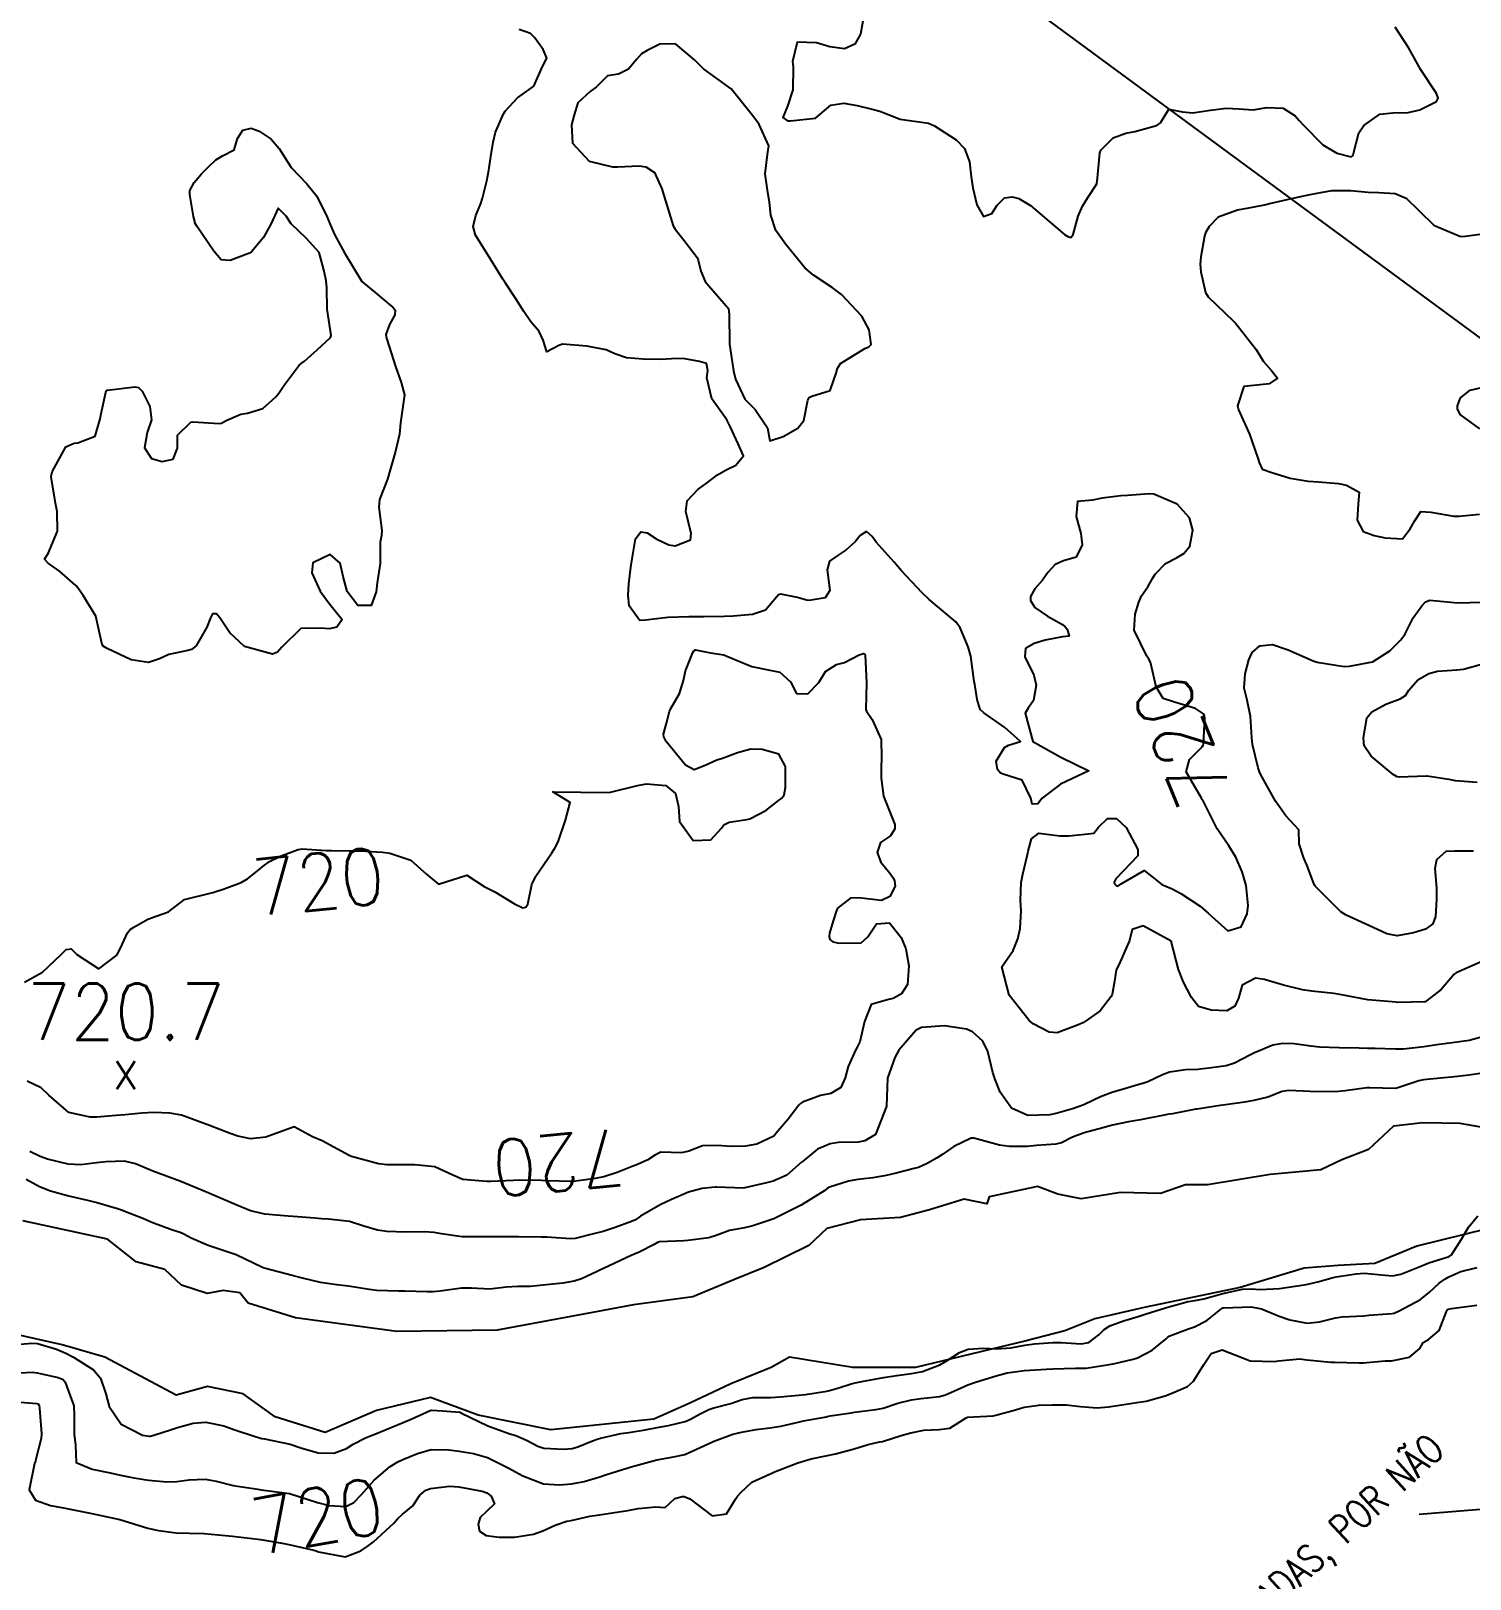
# Model space of a CAD drawing. Header units: metres. Extents: x 318500 to 325275, y 7408834 to 7428799.
# Drawn here: x 320385.9 to 320488, y 7414580.1 to 7414689.9 of the extents above; entities that cross this region are included whole.
import ezdxf
from ezdxf.enums import TextEntityAlignment as Align

# ---------------------------------------------------------------- set-up
doc = ezdxf.new("R2010")
doc.units = ezdxf.units.M
doc.header["$MEASUREMENT"] = 0
doc.linetypes.add('CONTINUO', pattern=[0])
for name, color, linetype in [('Cotas', 45, 'Continuous'), ('Curvas de Nivel 1m', 11, 'Continuous'), ('Curvas de Nivel 5m', 15, 'Continuous'), ('Hidrografia', 140, 'Continuous'), ('Pontos Cotados', 45, 'Continuous'), ('TEXTO', 45, 'Continuous')]:
    doc.layers.add(name, color=color, linetype=linetype)
doc.styles.add('ROMANS', font='romans', dxfattribs={"height": 0.2})
doc.styles.add('Style-STANDARD', font='STANDARD.shx')

# ---------------------------------------------------------------- blocks, each defined once
blk = doc.blocks.new('ELVTXT_7')
at = {"layer": 'Pontos Cotados', "linetype": 'Continuous', "style": 'Style-STANDARD'}
for s, height, p in [('720.7', 4, (0, 4)), ('x', 3, (0, 0))]:
    blk.add_text(s, height=height, dxfattribs=at).set_placement(p, align=Align.MIDDLE_CENTER)

msp = doc.modelspace()

# ---------------------------------------------------------------- linework, layer by layer
at = {"layer": 'Curvas de Nivel 1m', "flags": 128}
for points, elevation in [([(320488.23, 7414631.74), (320486.89, 7414631.73), (320486.28, 7414631.71), (320485.6, 7414631.11), (320485.49, 7414630.5), (320485.61, 7414629.11), (320485.62, 7414628.34), (320485.55, 7414627.11), (320485.35, 7414626.58), (320484.82, 7414626.2), (320483.99, 7414625.95), (320482.81, 7414625.74), (320482.1, 7414625.87), (320480.82, 7414626.47), (320479.21, 7414627.2), (320478.83, 7414627.44), (320477.03, 7414629.23), (320476.95, 7414629.32), (320476.86, 7414629.55), (320476.41, 7414630.77), (320476.2, 7414631.24), (320475.88, 7414632.26), (320475.85, 7414633.25), (320474.92, 7414634.23), (320474.19, 7414635.27), (320473.25, 7414636.99), (320473.09, 7414637.28), (320472.97, 7414637.63), (320472.57, 7414639.29), (320472.52, 7414639.77), (320472.41, 7414641.29), (320472.19, 7414642.45), (320471.97, 7414643.3), (320472.04, 7414644.31), (320472.31, 7414645.3), (320472.55, 7414645.82), (320473.09, 7414646.3), (320473.99, 7414646.38), (320475.08, 7414646.02), (320476.87, 7414645.23), (320477.07, 7414645.16), (320477.16, 7414645.14), (320479.06, 7414644.83), (320479.43, 7414644.84), (320481.07, 7414645.15), (320481.09, 7414645.16), (320481.13, 7414645.18), (320482.31, 7414645.94), (320483.09, 7414646.72), (320483.28, 7414646.97), (320483.38, 7414647.15), (320483.96, 7414648.29), (320484.56, 7414649.14), (320484.84, 7414649.42), (320485.13, 7414649.54), (320486.86, 7414649.37), (320487.12, 7414649.35), (320488.82, 7414649.38)], 721), ([(320488.49, 7414636.61), (320486.96, 7414636.71), (320486.63, 7414636.78), (320484.96, 7414637.06), (320484.9, 7414637.06), (320482.96, 7414636.99), (320482.82, 7414637.01), (320482.53, 7414637.16), (320480.98, 7414638.48), (320480.47, 7414639.19), (320480.43, 7414639.75), (320480.66, 7414641.18), (320481.02, 7414641.61), (320482.02, 7414642.15), (320483.03, 7414642.53), (320483.42, 7414642.76), (320483.66, 7414643.14), (320484.29, 7414643.89), (320485.06, 7414644.34), (320485.69, 7414644.49), (320487.06, 7414644.59), (320487.52, 7414644.64), (320489.07, 7414645.07)], 722), ([(320488.71, 7414618.51), (320487.93, 7414618.3), (320486.71, 7414618.14), (320485.8, 7414618.02), (320484.71, 7414617.86), (320483.26, 7414617.7), (320482.71, 7414617.69), (320481.26, 7414617.73), (320480.71, 7414617.74), (320480.13, 7414617.76), (320478.71, 7414617.78), (320477.32, 7414617.84), (320476.71, 7414617.9), (320475.52, 7414618.06), (320474.71, 7414618.1), (320474, 7414617.98), (320472.7, 7414617.43), (320472.42, 7414617.28), (320471.29, 7414616.7), (320470.69, 7414616.52), (320469.65, 7414616.36), (320468.68, 7414616.26), (320467.81, 7414616.23), (320466.68, 7414616.07), (320466.17, 7414615.87), (320465.14, 7414615.38), (320464.79, 7414615.26), (320464.67, 7414615.23), (320463.26, 7414614.81), (320462.66, 7414614.64), (320461.78, 7414614.3), (320460.64, 7414613.77), (320460.42, 7414613.67), (320459.8, 7414613.45), (320458.64, 7414613.13), (320458.19, 7414613.03), (320456.63, 7414612.98), (320455.48, 7414613.51), (320454.66, 7414614.65), (320454.31, 7414615.53), (320454.16, 7414616.04), (320453.8, 7414617.53), (320453.44, 7414618.27), (320452.71, 7414618.91), (320452.27, 7414619.11), (320450.72, 7414619.35), (320449.09, 7414619.23), (320448.71, 7414619.03), (320447.48, 7414617.62), (320447.2, 7414617.11), (320446.67, 7414615.63), (320446.61, 7414613.66), (320446.6, 7414613.63), (320446.58, 7414613.57), (320445.82, 7414611.64), (320445.08, 7414611.19), (320444.61, 7414611.1), (320443.21, 7414611.07), (320442.61, 7414610.99), (320441.71, 7414610.59), (320440.63, 7414609.71), (320440.61, 7414609.69), (320440.59, 7414609.67), (320439.54, 7414608.76), (320438.57, 7414608.32), (320438.1, 7414608.21), (320436.56, 7414607.86), (320436.48, 7414607.84), (320434.56, 7414607.91), (320434.45, 7414607.9), (320433.54, 7414607.81), (320432.56, 7414607.55), (320431.36, 7414607.02), (320430.55, 7414606.65), (320429.16, 7414605.86), (320428.8, 7414605.6), (320428.53, 7414605.47), (320427.37, 7414605.05), (320426.52, 7414604.77), (320425.83, 7414604.6), (320424.52, 7414604.27), (320424.2, 7414604.24), (320422.52, 7414604.35), (320422.11, 7414604.37), (320420.52, 7414604.38), (320420.12, 7414604.38), (320418.52, 7414604.39), (320416.88, 7414604.39), (320416.51, 7414604.39), (320415.05, 7414604.59), (320414.52, 7414604.69), (320413.85, 7414604.73), (320412.52, 7414604.71), (320411.17, 7414604.76), (320410.52, 7414604.85), (320409.54, 7414605.14), (320408.52, 7414605.46), (320407.04, 7414605.64), (320406.53, 7414605.67), (320406.07, 7414605.71), (320404.53, 7414605.83), (320404.18, 7414605.85), (320402.53, 7414605.98), (320401.51, 7414606.23), (320400.54, 7414606.63), (320399.87, 7414606.92), (320398.55, 7414607.47), (320396.56, 7414608.3), (320394.57, 7414609.04), (320393.36, 7414609.55), (320392.58, 7414609.76), (320391.24, 7414609.71), (320390.58, 7414609.62), (320389.48, 7414609.49), (320388.58, 7414609.54), (320387.12, 7414609.89), (320386.58, 7414610.07), (320385.85, 7414610.44)], 719), ([(320488.68, 7414615.97), (320487.92, 7414615.85), (320486.68, 7414615.71), (320486.12, 7414615.66), (320484.68, 7414615.52), (320484.35, 7414615.45), (320483.43, 7414615.14), (320482.87, 7414614.94), (320482.67, 7414614.91), (320480.89, 7414614.95), (320480.67, 7414614.94), (320479.13, 7414614.73), (320478.66, 7414614.69), (320477.21, 7414614.67), (320476.66, 7414614.69), (320475.14, 7414614.77), (320474.66, 7414614.69), (320473.64, 7414614.29), (320472.65, 7414614.06), (320472, 7414613.94), (320470.65, 7414613.74), (320470.27, 7414613.69), (320468.64, 7414613.44), (320468.55, 7414613.43), (320468.07, 7414613.35), (320466.88, 7414613.11), (320466.64, 7414613.08), (320466.3, 7414613.02), (320464.63, 7414612.69), (320463.77, 7414612.54), (320462.63, 7414612.3), (320461.94, 7414612.11), (320460.62, 7414611.76), (320459.79, 7414611.45), (320459.02, 7414611.06), (320458.61, 7414610.96), (320457.25, 7414610.85), (320456.61, 7414610.8), (320455.33, 7414610.79), (320454.61, 7414610.88), (320452.79, 7414611.38), (320452.62, 7414611.38), (320451.39, 7414610.78), (320450.6, 7414610.24), (320450.2, 7414609.98), (320449.49, 7414609.59), (320448.88, 7414609.31), (320448.58, 7414609.22), (320447.29, 7414608.91), (320446.58, 7414608.74), (320445.65, 7414608.57), (320444.57, 7414608.44), (320443.91, 7414608.32), (320442.56, 7414607.91), (320442.42, 7414607.83), (320442.23, 7414607.68), (320440.55, 7414606.63), (320438.76, 7414605.74), (320438.61, 7414605.67), (320438.54, 7414605.64), (320437.12, 7414605.17), (320436.53, 7414605.03), (320435.47, 7414604.83), (320434.52, 7414604.47), (320434.01, 7414604.31), (320432.51, 7414604.13), (320432.23, 7414604.11), (320430.51, 7414604.04), (320430.37, 7414603.98), (320430.14, 7414603.85), (320429.07, 7414603.29), (320428.5, 7414603.06), (320426.93, 7414602.33), (320426.48, 7414602.11), (320426.33, 7414602.05), (320426.05, 7414601.9), (320424.99, 7414601.4), (320424.47, 7414601.24), (320423.65, 7414601.11), (320422.47, 7414600.98), (320421.37, 7414600.87), (320420.47, 7414600.86), (320419.64, 7414600.82), (320418.47, 7414600.68), (320417.19, 7414600.74), (320416.47, 7414600.75), (320414.95, 7414600.54), (320414.46, 7414600.49), (320414.04, 7414600.49), (320412.46, 7414600.53), (320412.01, 7414600.54), (320410.46, 7414600.59), (320409.91, 7414600.66), (320408.46, 7414600.89), (320407.64, 7414600.97), (320406.46, 7414601.15), (320405.19, 7414601.46), (320404.47, 7414601.65), (320402.56, 7414602.14), (320402.48, 7414602.17), (320402.35, 7414602.22), (320400.49, 7414603.11), (320399.21, 7414603.54), (320398.5, 7414603.76), (320397.31, 7414604.29), (320396.79, 7414604.57), (320396.51, 7414604.68), (320395.97, 7414604.85), (320394.52, 7414605.41), (320393.87, 7414605.68), (320392.53, 7414606.2), (320392.42, 7414606.24), (320392.07, 7414606.36), (320390.54, 7414606.83), (320389.97, 7414606.96), (320388.54, 7414607.29), (320387.33, 7414607.63), (320386.55, 7414607.94), (320385.59, 7414608.44)], 718), ([(320384.4, 7414596.71), (320385.99, 7414596.85), (320386.41, 7414596.81), (320387.74, 7414596.41), (320388.4, 7414596.13), (320388.95, 7414595.84), (320390.38, 7414594.95), (320390.87, 7414594.37), (320391.25, 7414593.25), (320391.49, 7414592.36), (320392.33, 7414591.09), (320393.84, 7414590.33), (320394.32, 7414590.24), (320394.4, 7414590.24), (320394.66, 7414590.32), (320395.91, 7414590.72), (320396.33, 7414590.86), (320397.45, 7414591.16), (320398.33, 7414591.24), (320399.61, 7414590.98), (320400.33, 7414590.73), (320401.84, 7414590.22), (320402.32, 7414590.08), (320402.49, 7414590.05), (320404.31, 7414589.67), (320405.07, 7414589.42), (320406.3, 7414589.06), (320407.41, 7414589.04), (320408.31, 7414589.37), (320408.78, 7414589.67), (320409.65, 7414590.12), (320410.13, 7414590.31), (320410.32, 7414590.39), (320411.54, 7414590.89), (320412.34, 7414591.21), (320412.95, 7414591.47), (320414.25, 7414592.06), (320414.32, 7414592.09), (320414.35, 7414592.1), (320415.13, 7414592.05), (320416.35, 7414591.94), (320416.48, 7414591.89), (320418.33, 7414590.99), (320419.89, 7414590.42), (320420.32, 7414590.29), (320421.07, 7414589.97), (320421.89, 7414589.53), (320422.31, 7414589.39), (320423.71, 7414589.32), (320424.31, 7414589.38), (320424.73, 7414589.5), (320425.76, 7414589.91), (320426.17, 7414590.06), (320426.32, 7414590.1), (320427.77, 7414590.44), (320428.33, 7414590.52), (320429.49, 7414590.7), (320430.34, 7414590.87), (320431.15, 7414591.01), (320432.34, 7414591.29), (320432.71, 7414591.45), (320433.34, 7414591.81), (320434, 7414592.15), (320434.36, 7414592.26), (320435.56, 7414592.57), (320436.37, 7414592.85), (320437.14, 7414592.98), (320438.37, 7414593), (320439.06, 7414593.03), (320440.37, 7414593.15), (320440.87, 7414593.21), (320442.38, 7414593.44), (320442.57, 7414593.49), (320443.22, 7414593.67), (320444.1, 7414593.95), (320444.38, 7414594.03), (320444.86, 7414594.13), (320446.39, 7414594.42), (320447.33, 7414594.55), (320448.39, 7414594.69), (320449.15, 7414594.84), (320450.4, 7414595.3), (320450.85, 7414595.57), (320451.78, 7414596.19), (320452.41, 7414596.43), (320453.46, 7414596.49), (320454.41, 7414596.44), (320455.42, 7414596.51), (320456.42, 7414596.7), (320457.11, 7414596.8), (320458.42, 7414596.9), (320458.99, 7414596.89), (320460.42, 7414596.8), (320460.96, 7414596.89), (320461.66, 7414597.43), (320462.04, 7414597.82), (320462.44, 7414598.08), (320463.42, 7414598.43), (320464.45, 7414598.73), (320464.95, 7414598.89), (320466.4, 7414599.36), (320466.46, 7414599.38), (320468, 7414599.81), (320468.47, 7414599.87), (320469.12, 7414599.98), (320470.47, 7414600.37), (320471.86, 7414600.68), (320472.47, 7414600.69), (320473.11, 7414600.64), (320474.47, 7414600.72), (320476.22, 7414600.97), (320476.48, 7414601.02), (320477.3, 7414601.22), (320478.2, 7414601.48), (320478.49, 7414601.55), (320479.91, 7414601.77), (320480.49, 7414601.81), (320481.97, 7414601.67), (320482.49, 7414601.63), (320483.07, 7414601.73), (320484.5, 7414602.3), (320485.07, 7414602.54), (320486.51, 7414603), (320486.67, 7414603.1), (320487.39, 7414604.22), (320487.88, 7414605.08), (320488.55, 7414605.87)], 718), ([(320384.37, 7414594.69), (320386.03, 7414594.78), (320386.37, 7414594.75), (320387.87, 7414594.41), (320388.22, 7414594.26), (320388.37, 7414594.08), (320388.97, 7414592.39), (320388.99, 7414591.74), (320389.01, 7414590.39), (320389.09, 7414589.61), (320389.14, 7414588.39), (320390.29, 7414587.91), (320391.56, 7414587.64), (320392.28, 7414587.49), (320393.24, 7414587.29), (320394.28, 7414587.12), (320395.58, 7414587.01), (320396.28, 7414587.04), (320397.15, 7414587.16), (320398.28, 7414587.19), (320399.07, 7414587.05), (320400.28, 7414586.76), (320402.02, 7414586.48), (320402.27, 7414586.44), (320402.46, 7414586.41), (320404.27, 7414586.19), (320406.26, 7414585.55), (320407.08, 7414585.33), (320408.26, 7414585.26), (320408.84, 7414585.55), (320409.37, 7414586.12), (320410.28, 7414587.13), (320411.4, 7414588.09), (320411.95, 7414588.43), (320412.3, 7414588.59), (320413.35, 7414589.03), (320414.31, 7414589.3), (320415.56, 7414589.29), (320416.31, 7414589.19), (320417.33, 7414589.03), (320418.31, 7414588.73), (320419.83, 7414587.98), (320420.3, 7414587.72), (320420.82, 7414587.44), (320422.28, 7414586.88), (320423.43, 7414586.79), (320424.28, 7414586.87), (320425.16, 7414587.04), (320426.29, 7414587.37), (320426.69, 7414587.5), (320427.88, 7414587.88), (320428.3, 7414588.01), (320428.51, 7414588.07), (320430.31, 7414588.58), (320431.39, 7414588.75), (320432.31, 7414588.95), (320434.18, 7414589.79), (320434.27, 7414589.84), (320434.32, 7414589.86), (320435.72, 7414590.38), (320436.33, 7414590.54), (320437.37, 7414590.71), (320438.34, 7414590.84), (320439.11, 7414590.96), (320440.34, 7414591.24), (320440.72, 7414591.33), (320442.35, 7414591.63), (320442.39, 7414591.64), (320442.61, 7414591.68), (320444.1, 7414591.91), (320444.35, 7414591.95), (320445.86, 7414592.13), (320446.36, 7414592.24), (320447.4, 7414592.58), (320448.37, 7414592.82), (320449.06, 7414592.91), (320450.37, 7414593.05), (320450.78, 7414593.17), (320451.64, 7414593.56), (320452.38, 7414593.9), (320452.92, 7414594.08), (320454.39, 7414594.53), (320455.17, 7414594.73), (320456.39, 7414594.9), (320457.93, 7414595.01), (320458.4, 7414595.03), (320460.02, 7414595.07), (320460.4, 7414595.06), (320460.76, 7414595.07), (320462.4, 7414595.34), (320462.81, 7414595.41), (320464.1, 7414595.7), (320464.41, 7414595.8), (320465.44, 7414596.35), (320466.43, 7414597.15), (320466.54, 7414597.25), (320466.71, 7414597.36), (320467.95, 7414597.84), (320468.44, 7414598.01), (320469.32, 7414598.45), (320470.39, 7414599.31), (320470.46, 7414599.35), (320470.51, 7414599.36), (320472.46, 7414599.41), (320473.21, 7414599.27), (320474.45, 7414598.77), (320475.2, 7414598.49), (320476.45, 7414598.27), (320477.31, 7414598.36), (320478.45, 7414598.65), (320478.93, 7414598.72), (320480.45, 7414598.79), (320480.81, 7414598.82), (320482.46, 7414598.94), (320482.62, 7414598.98), (320482.97, 7414599.14), (320484.47, 7414599.94), (320485.12, 7414600.46), (320485.8, 7414601.11), (320486.2, 7414601.39), (320486.49, 7414601.54), (320487.33, 7414601.93), (320488.5, 7414602.21)], 719)]:
    msp.add_lwpolyline(points, dxfattribs=dict(at, elevation=elevation))
at = {"layer": 'Curvas de Nivel 5m', "elevation": 720, "flags": 128}
for points in [[(320445, 7414691), (320444.76, 7414689.67), (320444.36, 7414688.97), (320443.64, 7414688.63), (320442.59, 7414688.76), (320441.65, 7414689.06), (320440.28, 7414689.1), (320439.95, 7414687.74), (320439.99, 7414687.36), (320439.97, 7414685.73), (320439.59, 7414684.57), (320439.25, 7414683.75), (320439.58, 7414683.51), (320439.8, 7414683.52), (320441.58, 7414683.71), (320442.65, 7414684.64), (320443.59, 7414684.77), (320444.52, 7414684.6), (320445.59, 7414684.36), (320446.13, 7414684.2), (320447.58, 7414683.63), (320449.58, 7414683.35), (320450, 7414683.17), (320451.56, 7414682.17), (320452.13, 7414681.57), (320452.49, 7414680.61), (320452.62, 7414679.56), (320452.72, 7414678.77), (320453.01, 7414677.56), (320453.49, 7414676.74), (320454.08, 7414676.96), (320454.46, 7414677.54), (320454.97, 7414678.07), (320455.51, 7414678.13), (320455.99, 7414678.01), (320456.82, 7414677.51), (320457.49, 7414676.95), (320459.24, 7414675.47), (320459.47, 7414675.31), (320459.68, 7414675.26), (320459.85, 7414675.47), (320460.21, 7414676.75), (320460.5, 7414677.46), (320460.89, 7414678.08), (320461.52, 7414679.06), (320461.57, 7414679.45), (320461.73, 7414681.26), (320461.8, 7414681.45), (320462.67, 7414682.32), (320463.57, 7414682.64), (320464.21, 7414682.77), (320465.58, 7414683.14), (320465.78, 7414683.19), (320466.03, 7414683.39), (320466.62, 7414684.35), (320467.59, 7414684.17), (320468.31, 7414684.08), (320469.59, 7414684.28), (320470.69, 7414684.42), (320471.59, 7414684.37), (320472.6, 7414684.29), (320473.59, 7414684.47), (320474.74, 7414684.42), (320475.59, 7414683.88), (320475.88, 7414683.55), (320476.13, 7414683.25), (320477.56, 7414681.81), (320478.55, 7414681.22), (320479.55, 7414680.96), (320479.69, 7414681.07), (320479.72, 7414681.21), (320480.11, 7414682.66), (320480.46, 7414683.2), (320481.59, 7414684), (320482.51, 7414684.09), (320483.59, 7414684.11), (320484.44, 7414684.29), (320485.6, 7414684.89), (320485.72, 7414685.13), (320485.6, 7414685.45), (320484.51, 7414687.14), (320483.65, 7414688.67), (320483.35, 7414689.15), (320482.68, 7414690.17)], [(320488.79, 7414623.88), (320487, 7414623.1), (320486.86, 7414623.01), (320486.78, 7414622.9), (320485.95, 7414621.92), (320484.91, 7414621.12), (320484.81, 7414621.06), (320484.75, 7414621.05), (320482.88, 7414621.01), (320482.75, 7414621.02), (320480.75, 7414621.18), (320478.76, 7414621.57), (320478.33, 7414621.63), (320476.76, 7414621.8), (320476.1, 7414621.9), (320474.76, 7414622.23), (320473.42, 7414622.63), (320472.77, 7414622.72), (320471.83, 7414622.23), (320471.57, 7414621.3), (320471.3, 7414620.74), (320470.74, 7414620.42), (320469.62, 7414620.45), (320468.74, 7414620.72), (320468.24, 7414621.35), (320467.67, 7414622.45), (320467.31, 7414623.35), (320466.8, 7414625.36), (320464.82, 7414626.44), (320464.04, 7414626.18), (320463.84, 7414625.4), (320463.1, 7414623.73), (320462.93, 7414623.42), (320462.9, 7414623.3), (320462.77, 7414622.52), (320462.6, 7414621.58), (320462.54, 7414621.42), (320461.77, 7414620.4), (320460.72, 7414619.67), (320460.57, 7414619.59), (320460.28, 7414619.45), (320458.71, 7414618.84), (320458.14, 7414618.9), (320457.02, 7414619.5), (320456.72, 7414619.72), (320455.31, 7414621.51), (320454.78, 7414623.52), (320455.6, 7414624.7), (320455.92, 7414625.51), (320456.08, 7414626.24), (320456.15, 7414627.51), (320456.12, 7414628.23), (320456.16, 7414629.51), (320456.27, 7414630.1), (320456.6, 7414631.5), (320456.65, 7414631.74), (320456.9, 7414632.61), (320457.4, 7414633), (320458.9, 7414632.82), (320459.53, 7414632.83), (320460.9, 7414632.97), (320461.32, 7414633.02), (320461.63, 7414633.43), (320462.29, 7414634.05), (320462.92, 7414634.06), (320463.6, 7414633.41), (320464.42, 7414631.86), (320464.44, 7414631.4), (320462.86, 7414629.78), (320462.75, 7414629.54), (320462.78, 7414629.42), (320462.86, 7414629.31), (320463.02, 7414629.26), (320463.24, 7414629.41), (320464.87, 7414630.36), (320465.42, 7414629.93), (320466.14, 7414629.37), (320466.86, 7414629.07), (320467.47, 7414628.74), (320468.84, 7414627.83), (320469.41, 7414627.33), (320470.81, 7414626.08), (320471.75, 7414626.37), (320472.18, 7414627.29), (320472.25, 7414627.87), (320472.11, 7414629.29), (320471.83, 7414630.26), (320471.39, 7414631.3), (320470.89, 7414632.11), (320470.06, 7414633.32), (320469.15, 7414635.12), (320469.04, 7414635.34), (320469, 7414635.4), (320468.94, 7414635.5), (320467.86, 7414637.35), (320468.09, 7414638.24), (320468.99, 7414639.12), (320469.07, 7414639.25), (320469.09, 7414639.34), (320469.19, 7414641.17), (320469.17, 7414641.34), (320469.12, 7414641.44), (320469.02, 7414641.53), (320468.52, 7414641.85), (320467.03, 7414642.3), (320466.23, 7414642.57), (320465.73, 7414643.38), (320465.32, 7414645.13), (320465.19, 7414645.39), (320465.07, 7414645.57), (320464.18, 7414647.4), (320464.24, 7414648.53), (320464.5, 7414649.4), (320464.68, 7414649.84), (320465.14, 7414650.47), (320465.48, 7414651.06), (320465.66, 7414651.38), (320466.4, 7414652.14), (320467.17, 7414652.54), (320467.69, 7414652.84), (320468.13, 7414653.36), (320468.34, 7414654.5), (320468.09, 7414655.36), (320467.21, 7414656.33), (320465.57, 7414657.04), (320465.23, 7414657.07), (320463.69, 7414656.95), (320463.22, 7414656.94), (320461.9, 7414656.76), (320461.22, 7414656.62), (320460.15, 7414656.52), (320460.05, 7414655.46), (320460.4, 7414654.25), (320460.49, 7414653.46), (320460.05, 7414652.58), (320459.16, 7414652.32), (320458.57, 7414652.07), (320458.04, 7414651.49), (320457.67, 7414650.96), (320457.13, 7414650.34), (320456.82, 7414649.8), (320456.81, 7414649.5), (320457.12, 7414649.01), (320458.03, 7414648.4), (320459.1, 7414647.8), (320459.28, 7414647.64), (320459.41, 7414647.47), (320459.57, 7414646.99), (320459.09, 7414646.93), (320457.87, 7414646.7), (320457.08, 7414646.46), (320456.47, 7414646.11), (320456.42, 7414645.51), (320457.05, 7414644.22), (320457.22, 7414643.5), (320457.03, 7414642.41), (320456.66, 7414641.87), (320456.45, 7414641.51), (320456.99, 7414639.5), (320458.97, 7414638.39), (320460.96, 7414637.44), (320458.95, 7414636.49), (320457.64, 7414635.49), (320457.33, 7414635.1), (320456.93, 7414635.06), (320456.85, 7414635.5), (320456.22, 7414636.77), (320454.96, 7414637.17), (320454.7, 7414637.27), (320454.47, 7414637.53), (320454.39, 7414638.11), (320454.98, 7414639.08), (320455.26, 7414639.24), (320456.11, 7414639.51), (320455, 7414640.49), (320453.52, 7414641.54), (320453.24, 7414641.77), (320453.03, 7414642.48), (320452.9, 7414643.41), (320452.87, 7414643.55), (320452.83, 7414643.77), (320452.6, 7414645.56), (320452.41, 7414646.23), (320451.83, 7414647.57), (320451.52, 7414647.99), (320451.11, 7414648.34), (320449.64, 7414649.59), (320449.13, 7414650.06), (320447.68, 7414651.62), (320447.16, 7414652.23), (320445.87, 7414653.65), (320445.58, 7414654.05), (320445.19, 7414654.41), (320444.73, 7414654.12), (320444.38, 7414653.67), (320443.74, 7414653.11), (320443.17, 7414652.72), (320442.56, 7414652.29), (320442.41, 7414651.69), (320442.59, 7414650.22), (320442.26, 7414649.69), (320441.12, 7414649.5), (320440.93, 7414649.52), (320440.3, 7414649.72), (320439.12, 7414649.96), (320438.95, 7414649.92), (320438.81, 7414649.74), (320438.03, 7414648.83), (320437.11, 7414648.52), (320435.73, 7414648.4), (320435.11, 7414648.37), (320433.66, 7414648.36), (320433.11, 7414648.34), (320432.59, 7414648.34), (320431.1, 7414648.3), (320429.33, 7414648.1), (320429.1, 7414648.11), (320428.36, 7414649.13), (320428.29, 7414649.88), (320428.33, 7414650.68), (320428.48, 7414651.88), (320428.57, 7414652.47), (320428.81, 7414653.88), (320429.18, 7414654.37), (320429.63, 7414654.31), (320430.32, 7414653.85), (320431.17, 7414653.45), (320431.63, 7414653.38), (320432.7, 7414653.82), (320432.76, 7414654.25), (320432.38, 7414655.83), (320432.47, 7414656.57), (320433.22, 7414657.37), (320433.48, 7414657.56), (320433.81, 7414657.81), (320434.63, 7414658.41), (320435.24, 7414658.77), (320435.92, 7414659.11), (320436.47, 7414659.77), (320436.1, 7414660.61), (320435.55, 7414661.79), (320435.29, 7414662.31), (320434.21, 7414663.81), (320433.86, 7414665.29), (320433.93, 7414665.81), (320433.85, 7414666.32), (320433.35, 7414666.46), (320432.19, 7414666.67), (320431.35, 7414666.65), (320430.61, 7414666.6), (320429.35, 7414666.62), (320428.17, 7414666.71), (320427.35, 7414667), (320426.72, 7414667.28), (320425.36, 7414667.55), (320423.62, 7414667.69), (320423.36, 7414667.59), (320422.52, 7414667.13), (320422.27, 7414667.97), (320421.98, 7414668.58), (320421.38, 7414669.27), (320420.88, 7414669.99), (320420.32, 7414670.91), (320419.6, 7414672.01), (320419.41, 7414672.29), (320418.33, 7414674.02), (320417.46, 7414675.42), (320417.29, 7414676.03), (320417.48, 7414676.82), (320417.84, 7414677.67), (320417.95, 7414678.03), (320418.27, 7414679.26), (320418.4, 7414680.02), (320418.55, 7414681), (320418.72, 7414682.02), (320418.87, 7414682.71), (320419.44, 7414684.01), (320419.49, 7414684.09), (320419.57, 7414684.21), (320420.43, 7414685.15), (320421.6, 7414685.98), (320422.22, 7414687.37), (320422.53, 7414687.97), (320422.25, 7414688.59), (320421.64, 7414689.43), (320421.37, 7414689.71), (320420.56, 7414690)], [(320489.04, 7414675.51), (320487.47, 7414675.29), (320487.27, 7414675.31), (320485.48, 7414676.08), (320484.38, 7414677.14), (320483.51, 7414678), (320482.69, 7414678.34), (320481.51, 7414678.41), (320480.76, 7414678.44), (320479.51, 7414678.56), (320478.19, 7414678.55), (320477.51, 7414678.44), (320476.51, 7414678.25), (320475.51, 7414678.04), (320473.87, 7414677.65), (320473.5, 7414677.56), (320473.28, 7414677.52), (320472.17, 7414677.3), (320471.61, 7414677.2), (320471.5, 7414677.18), (320470.13, 7414676.69), (320469.48, 7414676.03), (320469.24, 7414675.57), (320469.17, 7414675.34), (320468.91, 7414673.88), (320468.86, 7414673.35), (320468.9, 7414672.81), (320469.22, 7414671.34), (320469.42, 7414671.05), (320471.22, 7414669.31), (320471.39, 7414669.14), (320472.83, 7414667.3), (320473.35, 7414666.46), (320473.89, 7414665.83), (320474.34, 7414665.27), (320473.75, 7414664.87), (320473.33, 7414664.82), (320471.94, 7414664.69), (320471.49, 7414663.31), (320471.58, 7414663.03), (320472.34, 7414661.3), (320472.95, 7414659.61), (320473.04, 7414659.29), (320473.25, 7414658.82), (320473.94, 7414658.59), (320475.24, 7414658.19), (320476.52, 7414657.96), (320477.24, 7414657.93), (320478.66, 7414657.8), (320479.24, 7414657.68), (320480.12, 7414657.2), (320480.06, 7414656.36), (320479.99, 7414655.2), (320480.41, 7414654.4), (320481.19, 7414654.11), (320481.98, 7414653.96), (320483.19, 7414653.89), (320483.74, 7414654.6), (320484.04, 7414655.14), (320484.51, 7414655.83), (320485.21, 7414655.78), (320486.83, 7414655.48), (320487.21, 7414655.48), (320488.67, 7414655.62)], [(320488.68, 7414661.69), (320487.3, 7414662.7), (320487.09, 7414663.1), (320487.09, 7414663.32), (320487.32, 7414663.88), (320487.99, 7414664.43), (320489.33, 7414664.73)], [(320385.48, 7414622.45), (320386.76, 7414623.15), (320388.07, 7414624.41), (320388.43, 7414624.75), (320388.78, 7414624.8), (320389.2, 7414624.4), (320390.76, 7414623.38), (320392.02, 7414624.36), (320392.28, 7414624.85), (320392.79, 7414625.95), (320392.97, 7414626.18), (320393.23, 7414626.34), (320394.22, 7414626.92), (320394.81, 7414627.12), (320395.69, 7414627.44), (320396.83, 7414628.3), (320398.84, 7414628.81), (320399.64, 7414629.06), (320400.84, 7414629.5), (320401.3, 7414629.78), (320401.86, 7414630.23), (320402.41, 7414630.67), (320402.86, 7414630.99), (320403.67, 7414631.41), (320404.88, 7414631.86), (320405.17, 7414631.89), (320406.87, 7414631.79), (320407.25, 7414631.78), (320408.87, 7414631.75), (320409.26, 7414631.75), (320410.87, 7414631.66), (320411.38, 7414631.6), (320412.87, 7414631.1), (320414.02, 7414630.07), (320414.84, 7414629.39), (320416.85, 7414630.03), (320418.07, 7414629.23), (320418.84, 7414628.85), (320420.23, 7414627.99), (320420.83, 7414627.72), (320421.04, 7414627.76), (320421.17, 7414627.97), (320421.45, 7414629.37), (320421.73, 7414629.97), (320422.88, 7414631.61), (320423.09, 7414631.95), (320423.33, 7414632.39), (320423.84, 7414633.94), (320424.18, 7414635.18), (320422.94, 7414635.95), (320424.94, 7414635.92), (320426.94, 7414635.9), (320428.95, 7414636.39), (320429.59, 7414636.51), (320430.95, 7414636.4), (320431.64, 7414635.83), (320431.85, 7414634.91), (320431.94, 7414633.83), (320432.89, 7414632.49), (320434.16, 7414632.53), (320434.9, 7414633.37), (320435.08, 7414633.61), (320435.45, 7414633.78), (320436.7, 7414633.97), (320436.91, 7414634.03), (320438.06, 7414634.61), (320438.93, 7414635.29), (320439.18, 7414635.49), (320439.34, 7414635.73), (320439.45, 7414636.24), (320439.44, 7414637.73), (320438.97, 7414638.61), (320437.79, 7414638.94), (320436.98, 7414638.96), (320436.04, 7414638.71), (320434.97, 7414638.31), (320434.58, 7414638.18), (320433.76, 7414637.81), (320432.96, 7414637.49), (320432.36, 7414637.83), (320430.99, 7414639.52), (320430.81, 7414639.84), (320430.8, 7414640.03), (320431, 7414640.81), (320431.22, 7414641.63), (320431.31, 7414641.84), (320431.94, 7414642.92), (320432.21, 7414643.83), (320432.35, 7414644.52), (320432.88, 7414645.82), (320432.95, 7414645.95), (320433.07, 7414646), (320434.13, 7414645.8), (320435.07, 7414645.65), (320435.29, 7414645.57), (320437.06, 7414644.82), (320438.22, 7414644.59), (320439.05, 7414644.43), (320439.81, 7414643.73), (320440.22, 7414642.91), (320441.03, 7414642.88), (320441.8, 7414643.7), (320442.28, 7414644.47), (320443.06, 7414644.96), (320443.62, 7414645.12), (320444.67, 7414645.66), (320444.97, 7414645.76), (320445.07, 7414645.69), (320445.09, 7414645.66), (320445.1, 7414645.63), (320445.18, 7414643.66), (320445.15, 7414641.79), (320445.18, 7414641.66), (320445.6, 7414641.07), (320446.23, 7414639.64), (320446.26, 7414638.35), (320446.23, 7414637.64), (320446.23, 7414636.92), (320446.39, 7414635.64), (320446.92, 7414634.34), (320447.19, 7414633.63), (320447.21, 7414633.32), (320446.9, 7414632.81), (320446.18, 7414632.35), (320445.94, 7414631.64), (320446.2, 7414630.96), (320446.87, 7414630.14), (320447.07, 7414629.84), (320447.18, 7414629.63), (320447.23, 7414629.25), (320446.84, 7414628.51), (320446.25, 7414628.23), (320444.84, 7414628.4), (320444.09, 7414628.42), (320443.14, 7414627.68), (320443.04, 7414627.46), (320442.82, 7414626.8), (320442.57, 7414625.91), (320442.55, 7414625.68), (320442.6, 7414625.48), (320442.8, 7414625.3), (320443.25, 7414625.22), (320444.8, 7414625.24), (320445.29, 7414625.65), (320445.89, 7414626.57), (320446.82, 7414626.65), (320447.64, 7414625.62), (320447.98, 7414624.8), (320448.19, 7414623.61), (320448.1, 7414622.27), (320447.68, 7414621.62), (320447.08, 7414621.29), (320446.74, 7414621.22), (320445.53, 7414620.86), (320445.05, 7414619.66), (320444.71, 7414618.22), (320444.53, 7414617.83), (320444.44, 7414617.66), (320443.88, 7414616.47), (320443.67, 7414615.67), (320443.36, 7414614.97), (320442.65, 7414614.55), (320441.93, 7414614.41), (320440.64, 7414613.94), (320440.5, 7414613.85), (320440.38, 7414613.71), (320439.63, 7414612.72), (320438.79, 7414611.74), (320438.72, 7414611.64), (320438.62, 7414611.52), (320437.41, 7414610.95), (320436.61, 7414610.81), (320435.59, 7414610.79), (320434.61, 7414610.86), (320433.57, 7414610.84), (320432.6, 7414610.47), (320432.07, 7414610.35), (320430.6, 7414610.39), (320430.23, 7414610.21), (320429.69, 7414609.85), (320428.94, 7414609.51), (320428.58, 7414609.37), (320427.52, 7414608.94), (320426.57, 7414608.64), (320425.95, 7414608.52), (320424.57, 7414608.32), (320424.19, 7414608.3), (320422.57, 7414608.36), (320422.15, 7414608.37), (320420.57, 7414608.4), (320420.16, 7414608.39), (320418.56, 7414608.31), (320418.26, 7414608.31), (320416.57, 7414608.46), (320415.85, 7414608.76), (320414.58, 7414609.34), (320413.16, 7414609.5), (320412.58, 7414609.48), (320411.19, 7414609.49), (320410.58, 7414609.57), (320408.66, 7414610.07), (320408.59, 7414610.1), (320408.5, 7414610.14), (320406.6, 7414611.19), (320405.91, 7414611.47), (320404.61, 7414612.19), (320402.6, 7414611.45), (320401.5, 7414611.33), (320400.6, 7414611.52), (320400.07, 7414611.71), (320398.61, 7414612.27), (320396.62, 7414613.02), (320395.78, 7414613.15), (320394.62, 7414613.21), (320393.8, 7414613.16), (320392.62, 7414613.03), (320391.99, 7414612.99), (320390.62, 7414612.88), (320390.14, 7414612.86), (320388.62, 7414613.2), (320387.2, 7414614.42), (320386.65, 7414614.94), (320385.68, 7414615.42)], [(320384.6, 7414592.7), (320386.35, 7414592.57), (320386.46, 7414592.53), (320386.52, 7414592.43), (320386.54, 7414592.24), (320386.69, 7414590.42), (320386.66, 7414590.08), (320386.29, 7414588.62), (320386.25, 7414588.47), (320386.23, 7414588.43), (320386.18, 7414588.32), (320385.81, 7414586.44), (320386.26, 7414585.7), (320387.33, 7414585.34), (320388.25, 7414585.17), (320389.78, 7414584.85), (320390.25, 7414584.76), (320392.24, 7414584.35), (320394.23, 7414583.72), (320394.98, 7414583.56), (320396.23, 7414583.39), (320397.15, 7414583.36), (320398.23, 7414583.35), (320399.22, 7414583.26), (320400.22, 7414583.15), (320401.44, 7414583.01), (320402.22, 7414582.91), (320403.76, 7414582.66), (320404.22, 7414582.57), (320405.99, 7414582.16), (320406.16, 7414582.11), (320406.21, 7414582.09), (320406.32, 7414582.05), (320408.21, 7414581.7), (320409.32, 7414582.12), (320409.86, 7414582.47), (320410.22, 7414582.75), (320411.67, 7414584.09), (320411.94, 7414584.39), (320412.25, 7414584.69), (320413.01, 7414585.32), (320413.51, 7414586.07), (320413.93, 7414586.41), (320414.28, 7414586.53), (320415.62, 7414586.7), (320416.28, 7414586.66), (320417.94, 7414586.34), (320418.27, 7414586.23), (320418.57, 7414586), (320418.81, 7414585.45), (320418.25, 7414584.9), (320417.79, 7414584.47), (320417.65, 7414584.01), (320417.75, 7414583.52), (320418.23, 7414583.2), (320419.13, 7414583.09), (320420.23, 7414583.08), (320421.57, 7414583.3), (320422.24, 7414583.54), (320423.11, 7414583.94), (320423.95, 7414584.22), (320424.25, 7414584.28), (320425.58, 7414584.57), (320426.25, 7414584.68), (320427.31, 7414584.83), (320428.26, 7414584.98), (320428.99, 7414585.13), (320430.26, 7414585.23), (320430.92, 7414585.18), (320431.6, 7414585.83), (320432.11, 7414585.98), (320432.27, 7414585.97), (320432.66, 7414585.81), (320434.25, 7414584.59), (320435.27, 7414584.75), (320435.9, 7414585.77), (320436.05, 7414585.99), (320436.28, 7414586.25), (320437.06, 7414586.98), (320438.3, 7414587.55), (320438.42, 7414587.61), (320438.66, 7414587.73), (320440.31, 7414588.36), (320441.26, 7414588.64), (320442.31, 7414588.86), (320442.99, 7414589), (320444.32, 7414589.36), (320445.31, 7414589.65), (320446.12, 7414589.84), (320446.32, 7414589.88), (320447.65, 7414590.29), (320448.33, 7414590.49), (320449.26, 7414590.67), (320450.34, 7414590.72), (320451.09, 7414590.82), (320452.26, 7414591.55), (320452.32, 7414591.58), (320452.35, 7414591.59), (320454.17, 7414591.7), (320454.35, 7414591.73), (320455.76, 7414592.11), (320456.36, 7414592.3), (320457.41, 7414592.44), (320458.36, 7414592.47), (320459.36, 7414592.46), (320460.36, 7414592.35), (320461.54, 7414592.25), (320462.36, 7414592.32), (320463.3, 7414592.47), (320464.37, 7414592.63), (320465.03, 7414592.72), (320466.38, 7414593.11), (320466.56, 7414593.18), (320466.97, 7414593.35), (320467.96, 7414593.77), (320468.39, 7414594.14), (320469.1, 7414595.33), (320469.64, 7414596.1), (320470.42, 7414596.36), (320471.92, 7414595.78), (320472.4, 7414595.58), (320474.12, 7414595.55), (320474.4, 7414595.58), (320475.92, 7414595.73), (320476.41, 7414595.67), (320478.11, 7414595.5), (320478.4, 7414595.5), (320480.13, 7414595.46), (320480.4, 7414595.46), (320481.98, 7414595.58), (320482.41, 7414595.6), (320483.7, 7414595.84), (320484.42, 7414596.47), (320484.66, 7414596.88), (320485.05, 7414597.11), (320485.79, 7414597.75), (320486.32, 7414599.1), (320486.37, 7414599.19), (320486.46, 7414599.25), (320486.68, 7414599.31), (320488.46, 7414599.53)]]:
    msp.add_lwpolyline(points, dxfattribs=at)
for points in [[(320431.65, 7414688.98), (320430.54, 7414688.97), (320429.64, 7414688.5), (320429.24, 7414688.27), (320428.89, 7414687.88), (320428.32, 7414687.19), (320427.61, 7414686.84), (320426.82, 7414686.71), (320426.03, 7414685.92), (320425.6, 7414685.59), (320424.73, 7414684.8), (320424.47, 7414683.94), (320424.28, 7414683.23), (320424.35, 7414681.94), (320425.53, 7414680.67), (320427.18, 7414680.25), (320427.53, 7414680.26), (320429.08, 7414680.33), (320429.53, 7414680.27), (320430.15, 7414679.86), (320430.68, 7414678.69), (320430.93, 7414677.86), (320431.47, 7414676.08), (320431.61, 7414675.85), (320432.25, 7414675.04), (320433.18, 7414673.82), (320433.26, 7414673.65), (320433.43, 7414672.87), (320433.75, 7414672.14), (320434, 7414671.81), (320435.4, 7414670.22), (320435.44, 7414669.79), (320435.44, 7414669.74), (320435.47, 7414667.79), (320435.47, 7414667.68), (320435.75, 7414665.79), (320435.91, 7414665.2), (320436.56, 7414663.78), (320437.3, 7414663.04), (320438.16, 7414661.76), (320438.34, 7414660.82), (320439.27, 7414661.14), (320440.33, 7414661.72), (320440.75, 7414662.26), (320441.03, 7414663.71), (320441.12, 7414663.91), (320441.31, 7414663.99), (320442.62, 7414664.39), (320443.07, 7414665.69), (320443.11, 7414665.93), (320443.35, 7414666.31), (320445.06, 7414667.37), (320445.36, 7414667.5), (320445.53, 7414667.66), (320445.38, 7414668.7), (320444.85, 7414669.67), (320443.41, 7414671.2), (320442.75, 7414671.7), (320441.43, 7414672.57), (320440.82, 7414673.1), (320440.3, 7414673.73), (320439.46, 7414674.75), (320438.76, 7414675.75), (320438.41, 7414676.83), (320438.3, 7414677.76), (320438.19, 7414678.45), (320438.01, 7414679.76), (320438.16, 7414681.14), (320438.26, 7414681.76), (320437.57, 7414683.26), (320437.19, 7414683.77), (320435.6, 7414685.79), (320433.62, 7414687.21), (320433.01, 7414687.83)], [(320401.56, 7414683.01), (320402.11, 7414682.8), (320402.98, 7414682.23), (320403.54, 7414681.57), (320404.4, 7414680.21), (320405.5, 7414679.05), (320406.2, 7414678.18), (320406.95, 7414676.7), (320407.15, 7414676.17), (320407.46, 7414675.46), (320408.17, 7414674.16), (320409.41, 7414672.14), (320410.5, 7414671.22), (320411.39, 7414670.48), (320411.6, 7414670.32), (320411.77, 7414670.1), (320411.73, 7414669.76), (320411.37, 7414669.07), (320411.11, 7414668.36), (320411.15, 7414668.11), (320411.35, 7414667.53), (320411.78, 7414666.1), (320412.19, 7414664.97), (320412.42, 7414664.09), (320412.28, 7414663.11), (320412.15, 7414662.1), (320412.07, 7414661.3), (320411.8, 7414660.1), (320411.23, 7414658.11), (320410.66, 7414656.67), (320410.61, 7414656.12), (320410.83, 7414654.47), (320410.79, 7414654.12), (320410.69, 7414653.64), (320410.69, 7414652.12), (320410.49, 7414650.76), (320410.41, 7414650.12), (320410.07, 7414649.16), (320409.11, 7414649.15), (320408.35, 7414650.15), (320408.07, 7414651.21), (320407.86, 7414652.15), (320407.16, 7414652.76), (320405.93, 7414652.18), (320405.86, 7414651.46), (320406.45, 7414650.17), (320407.11, 7414649.28), (320408, 7414648.15), (320407.63, 7414647.61), (320407.08, 7414647.49), (320406.46, 7414647.55), (320405.08, 7414647.52), (320403.73, 7414646.21), (320403.43, 7414645.85), (320403.06, 7414645.71), (320401.07, 7414646.24), (320400.03, 7414647.21), (320399.33, 7414648.27), (320399.09, 7414648.57), (320398.81, 7414648.56), (320398.67, 7414648.28), (320398.42, 7414647.62), (320397.65, 7414646.29), (320397.33, 7414646.03), (320397.06, 7414645.96), (320395.71, 7414645.67), (320395.06, 7414645.36), (320394.27, 7414645.11), (320393.05, 7414645.3), (320391.34, 7414646.11), (320391.07, 7414646.28), (320390.98, 7414646.38), (320390.97, 7414646.48), (320390.53, 7414648.39), (320389.64, 7414649.87), (320389.25, 7414650.4), (320389.12, 7414650.57), (320387.97, 7414651.58), (320387.15, 7414652.16), (320386.9, 7414652.43), (320387.15, 7414652.84), (320387.83, 7414654.42), (320387.79, 7414655.83), (320387.67, 7414656.42), (320387.38, 7414658.28), (320387.39, 7414658.43), (320387.44, 7414658.63), (320388.42, 7414660.41), (320389, 7414660.66), (320389.25, 7414660.69), (320390.5, 7414661.15), (320390.85, 7414662.38), (320390.91, 7414662.76), (320391.27, 7414664.38), (320391.29, 7414664.4), (320391.31, 7414664.42), (320391.36, 7414664.43), (320393.31, 7414664.65), (320393.56, 7414664.6), (320393.82, 7414664.34), (320394.37, 7414663.26), (320394.49, 7414662.33), (320394.18, 7414661.42), (320394, 7414660.34), (320394.49, 7414659.58), (320395.24, 7414659.36), (320396.03, 7414659.53), (320396.33, 7414660.31), (320396.34, 7414661.24), (320397.28, 7414662.15), (320397.41, 7414662.17), (320399.28, 7414662.05), (320399.46, 7414662.08), (320399.79, 7414662.26), (320400.83, 7414662.71), (320401.29, 7414662.8), (320402.39, 7414663.13), (320403.31, 7414663.94), (320403.43, 7414664.1), (320403.51, 7414664.22), (320403.89, 7414664.78), (320404.95, 7414666.2), (320405.17, 7414666.36), (320405.33, 7414666.48), (320406.24, 7414667.29), (320407.19, 7414668.16), (320407.23, 7414668.3), (320406.95, 7414670.17), (320406.92, 7414671.68), (320406.88, 7414672.17), (320406.74, 7414672.85), (320406.37, 7414674.18), (320405.46, 7414675.19), (320404.38, 7414676.21), (320404.03, 7414676.77), (320403.48, 7414677.33), (320402.98, 7414676.23), (320402.44, 7414675.25), (320401.57, 7414674.24), (320401.5, 7414674.18), (320401.44, 7414674.14), (320400.07, 7414673.62), (320399.43, 7414673.67), (320398.91, 7414674.28), (320397.7, 7414676.06), (320397.57, 7414676.3), (320397.55, 7414676.38), (320397.47, 7414676.73), (320397.2, 7414678.3), (320397.21, 7414678.59), (320397.5, 7414679.16), (320398.04, 7414679.76), (320398.55, 7414680.28), (320399.04, 7414680.76), (320399.53, 7414681.04), (320400.34, 7414681.46), (320400.59, 7414682.26), (320400.97, 7414682.85)]]:
    msp.add_lwpolyline(points, close=True, dxfattribs=at)
at = {"layer": 'Hidrografia'}
for points in [[(320489.59, 7414612.01), (320487.3, 7414612.43), (320484.64, 7414612.47), (320482.57, 7414612.22), (320480.79, 7414610.57), (320478.89, 7414609.85), (320477.41, 7414609.14), (320473.81, 7414608.8), (320469.37, 7414608.08), (320467.8, 7414608.08), (320466.03, 7414607.45), (320463.2, 7414607.53), (320460.41, 7414607.07), (320458.76, 7414607.41), (320457.32, 7414607.95), (320453.89, 7414607.23), (320453.72, 7414606.73), (320452.11, 7414607.06), (320449.66, 7414606.3), (320447.59, 7414605.76), (320444.76, 7414605.59), (320442.38, 7414604.98), (320441.11, 7414603.76), (320437.94, 7414602.2), (320435.83, 7414601.35), (320432.87, 7414600.13), (320428.67, 7414599.57), (320425.75, 7414599.03), (320418.99, 7414597.76), (320411.89, 7414597.67), (320404.69, 7414598.64), (320401.35, 7414599.69), (320400.76, 7414600.41), (320399.57, 7414600.58), (320398.43, 7414600.37), (320396.61, 7414600.96), (320395.42, 7414602.07), (320393.39, 7414602.62), (320391.36, 7414604.22), (320385.36, 7414605.53)], [(320489.21, 7414604.96), (320484.21, 7414603.73), (320481.23, 7414602.5), (320478.63, 7414602.36), (320476.23, 7414602.17), (320471.68, 7414600.8), (320464.88, 7414599.38), (320461.38, 7414598.58), (320459.26, 7414597.73), (320456.52, 7414597.02), (320448.66, 7414595.13), (320444.22, 7414595.13), (320439.74, 7414595.84), (320438.42, 7414595.13), (320435.58, 7414593.95), (320432.65, 7414592.58), (320430.1, 7414591.45), (320422.81, 7414590.69), (320417.66, 7414591.73), (320414.26, 7414593), (320410.43, 7414592.06), (320406.8, 7414590.5), (320403.26, 7414591.63), (320400.99, 7414593.24), (320398.46, 7414593.76), (320396.24, 7414593.15), (320391.18, 7414595.84), (320388.16, 7414596.73), (320384.57, 7414597.54)]]:
    msp.add_lwpolyline(points, dxfattribs=at)
at = {"layer": 'TEXTO', "linetype": 'CONTINUO'}
for p, q in [((320378.97, 7414748.94), (320578.63, 7414601.87)), ((320576.87, 7414592.11), (320484.37, 7414584.69))]:
    msp.add_line(p, q, dxfattribs=at)

# ---------------------------------------------------------------- block references
at = {"layer": 'Pontos Cotados', "linetype": 'Continuous'}
msp.add_blockref('ELVTXT_7', (320392.67, 7414616.35, 720.67), dxfattribs=at)

# ---------------------------------------------------------------- texts
at = {"layer": 'Cotas', "style": 'Style-STANDARD'}
for rotation, p in [(112.3702, (320467.53, 7414639.53, 720)), (5.7341, (320406.32, 7414629.58, 720)), (185.5285, (320423.33, 7414609.63, 720)), (10.3987, (320406.26, 7414584.58, 720))]:
    msp.add_text('720', height=4, rotation=rotation, dxfattribs=at).set_placement(p, align=Align.MIDDLE_CENTER)
at = {"layer": 'TEXTO', "linetype": 'CONTINUO', "style": 'ROMANS', "width": 0.8}
msp.add_text('SUPERESTRUTURAS NÃO CADASTRADAS, POR NÃO', height=2, rotation=42.6412, dxfattribs=at).set_placement((320447.38, 7414553.25, 3622.87))

doc.saveas('drawing.dxf')
